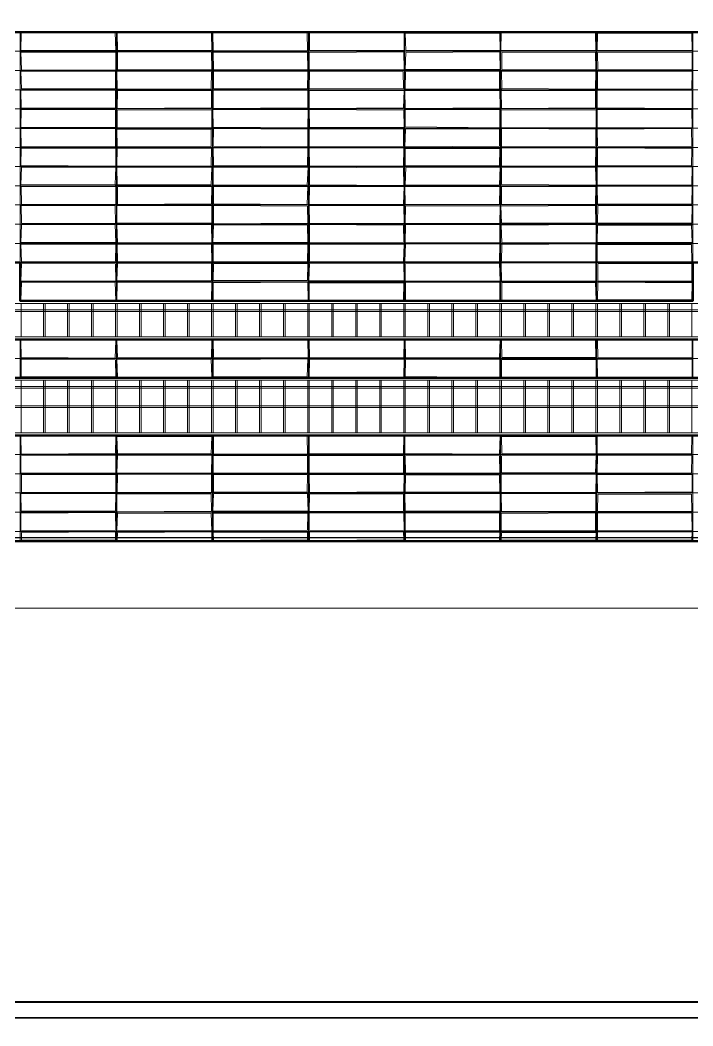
# Model space of a CAD drawing. Extents: x -50000 to 1632000, y -47600 to 308800.
# Drawn here: x 909987 to 952013, y 189500 to 252350 of the extents above; entities that cross this region are included whole.
import ezdxf

# ---------------------------------------------------------------- set-up
doc = ezdxf.new("R2010")
doc.units = 0
doc.header["$MEASUREMENT"] = 0
doc.layers.get('Defpoints').update_dxf_attribs({"color": 6})
doc.layers.add('1', color=7, linetype='Continuous')
doc.layers.add('2', color=7, linetype='Continuous')
doc.styles.get("Standard").update_dxf_attribs({"font": 'isocpeur.ttf'})
doc.dimstyles.get("Standard").update_dxf_attribs({"dimscale": 200, "dimtxt": 2.5, "dimasz": 1.5, "dimexe": 1.5, "dimexo": 5, "dimgap": 1, "dimtad": 1, "dimtoh": 1, "dimdec": 0, "dimrnd": 10, "dimzin": 0, "dimtxsty": 'Standard', "dimblk": 'OBLIQUE', "dimcen": 1, "dimdle": 1.5, "dimclrd": 256, "dimclre": 256, "dimclrt": 256, "dimadec": 0, "dimazin": 0, "dimtfac": 1, "dimtdec": 0, "dimtix": 1, "dimtmove": 0, "dimatfit": 3, "dimldrblk": 'NONE', "dimfxl": 1, "dimtolj": 1, "dimtzin": 0, "dimlwd": 18, "dimlwe": 18, "dimarcsym": 1})

# ---------------------------------------------------------------- blocks, each defined once
blk = doc.blocks.new('_Oblique')
at = {"color": 0, "linetype": 'ByBlock', "lineweight": -2}
blk.add_line((-0.5, -0.5), (0.5, 0.5), dxfattribs=at)
blk = doc.blocks.new('*D18')
at = {"layer": '1', "linetype": 'Continuous', "lineweight": 18, "transparency": 16777216}
blk.add_line((837700, 215600), (1240300, 215600), dxfattribs=at)
at = {"layer": 'Defpoints', "color": 0, "linetype": 'Continuous', "transparency": 16777216}
for p in [(838000, 220000), (1240000, 220000), (1240000, 215600)]:
    blk.add_point(p, dxfattribs=at)
at = {"layer": '1', "linetype": 'Continuous', "lineweight": 18, "transparency": 16777216, "xscale": 300, "yscale": 300, "zscale": 300, "rotation": 180}
blk.add_blockref('_Oblique', (838000, 215600), dxfattribs=at)
at = {"layer": '1', "linetype": 'Continuous', "lineweight": 18, "transparency": 16777216, "xscale": 300, "yscale": 300, "zscale": 300}
blk.add_blockref('_Oblique', (1240000, 215600), dxfattribs=at)
at = {"layer": '1', "linetype": 'Continuous', "lineweight": 18, "transparency": 16777216, "insert": (1039000, 216050), "char_height": 500, "attachment_point": 5}
blk.add_mtext('\\A1;402000', dxfattribs=at)
blk = doc.blocks.new('_None')
blk = doc.blocks.new('*D19')
at = {"layer": '2', "linetype": 'Continuous', "lineweight": 18, "transparency": 16777216}
blk.add_line((837700, -4400), (1240300, -4400), dxfattribs=at)
at = {"layer": 'Defpoints', "color": 0, "linetype": 'Continuous', "transparency": 16777216}
for p in [(1240000, 220000), (838000, 0), (1240000, -4400)]:
    blk.add_point(p, dxfattribs=at)
at = {"layer": '2', "linetype": 'Continuous', "lineweight": 18, "transparency": 16777216, "xscale": 300, "yscale": 300, "zscale": 300, "rotation": 180}
blk.add_blockref('_Oblique', (838000, -4400), dxfattribs=at)
at = {"layer": '2', "linetype": 'Continuous', "lineweight": 18, "transparency": 16777216, "xscale": 300, "yscale": 300, "zscale": 300}
blk.add_blockref('_Oblique', (1240000, -4400), dxfattribs=at)
at = {"layer": '2', "linetype": 'Continuous', "lineweight": 18, "transparency": 16777216, "insert": (1039000, -3950), "char_height": 500, "attachment_point": 5}
blk.add_mtext('\\A1;402000', dxfattribs=at)

msp = doc.modelspace()

# ---------------------------------------------------------------- linework, layer by layer
at = {"layer": '1', "color": 8, "linetype": 'Continuous', "lineweight": 13}
for p, q in [((1240300, 251600), (838000, 251600)), ((910000, 251600), (910000, 234800)), ((916000, 251600), (916000, 234800)), ((922000, 251600), (922000, 234800)), ((928000, 251600), (928000, 234800)), ((934000, 251600), (934000, 234800)), ((940000, 251600), (940000, 234800)), ((946000, 251600), (946000, 234800)), ((952000, 234800), (952000, 251600)), ((1240000, 250400), (838000, 250400)), ((1240000, 249200), (838000, 249200)), ((838000, 248000), (1240000, 248000)), ((1240000, 246800), (838000, 246800)), ((838000, 245600), (1240000, 245600)), ((838000, 244400), (1240000, 244400)), ((838000, 243200), (1240000, 243200)), ((838000, 242000), (1240000, 242000)), ((1240000, 240800), (838000, 240800)), ((838000, 239600), (1240000, 239600)), ((1240000, 238400), (838000, 238400)), ((838000, 237200), (1240000, 237200)), ((952000, 236000), (910000, 236000)), ((910000, 234800), (952000, 234800)), ((1240000, 232400), (838000, 232400)), ((910000, 232400), (910000, 230000)), ((916000, 232400), (916000, 230000)), ((922000, 232400), (922000, 230000)), ((928000, 232400), (928000, 230000)), ((934000, 232400), (934000, 230000)), ((940000, 232400), (940000, 230000)), ((946000, 232400), (946000, 230000)), ((952000, 232400), (952000, 230000)), ((838000, 231200), (1240000, 231200)), ((1240000, 226400), (838000, 226400)), ((910000, 226400), (910000, 219800)), ((916000, 226400), (916000, 219800)), ((922000, 226400), (922000, 219800)), ((928000, 226400), (928000, 219800)), ((934000, 226400), (934000, 219800)), ((940000, 226400), (940000, 219800)), ((946000, 226400), (946000, 219800)), ((952000, 226400), (952000, 219800)), ((1240000, 225200), (838000, 225200)), ((838000, 224000), (1240000, 224000)), ((838000, 222800), (1240000, 222800)), ((1240000, 221600), (838000, 221600)), ((1240000, 220400), (838000, 220400)), ((830684.8, 219800), (1240000, 219800))]:
    msp.add_line(p, q, dxfattribs=at)
at = {"layer": '1', "color": 8, "linetype": 'Continuous', "lineweight": 9}
for p, q in [((910032, 250455.9), (910049.1, 251540.3)), ((910049.1, 251540.3), (915926, 251568.5)), ((915960.6, 250456.8), (915926, 251568.5)), ((916055.2, 251567.7), (921937.8, 251528.7)), ((916065.9, 250442.4), (916055.2, 251567.7)), ((921960.3, 250456.2), (921937.8, 251528.7)), ((922032.5, 251559.8), (927925.3, 251547.5)), ((922047.1, 250433), (922032.5, 251559.8)), ((927946.4, 250460.6), (927925.3, 251547.5)), ((928060.4, 250473.3), (928072.8, 251542.1)), ((928072.8, 251542.1), (933970.8, 251562.7)), ((933968, 250460.2), (933970.8, 251562.7)), ((934034.1, 251526.1), (939961.5, 251543.8)), ((934072.4, 250446.8), (934034.1, 251526.1)), ((939970.1, 250466.1), (939961.5, 251543.8)), ((940025.3, 250463.8), (940036.4, 251561.8)), ((940036.4, 251561.8), (945926.7, 251561.7)), ((945954.1, 250441.9), (945926.7, 251561.7)), ((946033, 250458.5), (946046.3, 251532.3)), ((946046.3, 251532.3), (951952.2, 251526.8)), ((951970.8, 250471.8), (951952.2, 251526.8)), ((910032, 250455.9), (915960.6, 250456.8)), ((910040.8, 250343.4), (915973, 250355.6)), ((910064.2, 249242.3), (910040.8, 250343.4)), ((915965.8, 249227), (915973, 250355.6)), ((916065.5, 250364.8), (921950.2, 250340.2)), ((916069.2, 249243.8), (916065.5, 250364.8)), ((916065.9, 250442.4), (921960.3, 250456.2)), ((921954.8, 249269.7), (921950.2, 250340.2)), ((922039, 250354.5), (927942.8, 250355.7)), ((922057.7, 249251), (922039, 250354.5)), ((922047.1, 250433), (927946.4, 250460.6)), ((927964.3, 249266.2), (927942.8, 250355.7)), ((928038.2, 250331.8), (933965, 250361.6)), ((928050.8, 249252.5), (928038.2, 250331.8)), ((928060.4, 250473.3), (933968, 250460.2)), ((933972.9, 249258.1), (933965, 250361.6)), ((934034.7, 249264.2), (934072.5, 250333.1)), ((934072.4, 250446.8), (939970.1, 250466.1)), ((934072.5, 250333.1), (939956.3, 250359.2)), ((939966.7, 249269.9), (939956.3, 250359.2)), ((940025.3, 250463.8), (945954.1, 250441.9)), ((940068.9, 249254.4), (940070.1, 250332.8)), ((940070.1, 250332.8), (945933.1, 250350.1)), ((945955.2, 249239.7), (945933.1, 250350.1)), ((946033, 250458.5), (951970.8, 250471.8)), ((946052.2, 250333.6), (951959.4, 250355.5)), ((946073.1, 249233.4), (946052.2, 250333.6)), ((951969.2, 249237.5), (951959.4, 250355.5)), ((910030.3, 249134.7), (915938.2, 249165.7)), ((910070.1, 248061.6), (910030.3, 249134.7)), ((910064.2, 249242.3), (915965.8, 249227)), ((915948.2, 248058), (915938.2, 249165.7)), ((916032.3, 249163.4), (921943.8, 249137)), ((916045.2, 248037.5), (916032.3, 249163.4)), ((916069.2, 249243.8), (921954.8, 249269.7)), ((921930.1, 248025.4), (921943.8, 249137)), ((922057.7, 249251), (927964.3, 249266.2)), ((922063.7, 248058.8), (922069.9, 249157)), ((922069.9, 249157), (927956.1, 249145.9)), ((927938.7, 248045.5), (927956.1, 249145.9)), ((928050.8, 249252.5), (933972.9, 249258.1)), ((928053, 248050.6), (928071.1, 249151.5)), ((928071.1, 249151.5), (933925.3, 249140.3)), ((933946.4, 248072.8), (933925.3, 249140.3)), ((934034.7, 249264.2), (939966.7, 249269.9)), ((934040.3, 248064.9), (934065.2, 249133.5)), ((934065.2, 249133.5), (939940.6, 249161.6)), ((939925.3, 248030.4), (939940.6, 249161.6)), ((940062.9, 249168.3), (945945.3, 249138.4)), ((940074.1, 248070.5), (940062.9, 249168.3)), ((940068.9, 249254.4), (945955.2, 249239.7)), ((945933.6, 248044.4), (945945.3, 249138.4)), ((946060.3, 248041.1), (946064, 249151.8)), ((946064, 249151.8), (951973.3, 249140.5)), ((946073.1, 249233.4), (951969.2, 249237.5)), ((951951.6, 248048.4), (951973.3, 249140.5)), ((910040.1, 247947.4), (915953.6, 247972.7)), ((910043.3, 246855.3), (910040.1, 247947.4)), ((910070.1, 248061.6), (915948.2, 248058)), ((915952.2, 246853.6), (915953.6, 247972.7)), ((916043.5, 246832.5), (916071.9, 247943.5)), ((916045.2, 248037.5), (921930.1, 248025.4)), ((916071.9, 247943.5), (921944.6, 247953.4)), ((921944, 246871.9), (921944.6, 247953.4)), ((922039.2, 246830), (922047, 247967.2)), ((922047, 247967.2), (927969.5, 247954.7)), ((922063.7, 248058.8), (927938.7, 248045.5)), ((927968.6, 246870.8), (927969.5, 247954.7)), ((928046.9, 246825.1), (928047.8, 247955.3)), ((928047.8, 247955.3), (933968.9, 247951.3)), ((928053, 248050.6), (933946.4, 248072.8)), ((933933.5, 246869.3), (933968.9, 247951.3)), ((934029.8, 247949.3), (939952.7, 247960.1)), ((934048, 246826.6), (934029.8, 247949.3)), ((934040.3, 248064.9), (939925.3, 248030.4)), ((939969.8, 246865.2), (939952.7, 247960.1)), ((940000, 248000), (940074.1, 248070.5)), ((940042.9, 247929.4), (945926, 247951)), ((940049, 246830.2), (940042.9, 247929.4)), ((940074.1, 248070.5), (945933.6, 248044.4)), ((945936.4, 246866.5), (945926, 247951)), ((946031, 246858.2), (946040.4, 247956)), ((946040.4, 247956), (951964.4, 247969.1)), ((946060.3, 248041.1), (951951.6, 248048.4)), ((951970.3, 246832.4), (951964.4, 247969.1)), ((910026.9, 245662.8), (910062.5, 246767.4)), ((910043.3, 246855.3), (915952.2, 246853.6)), ((910062.5, 246767.4), (915941, 246745.8)), ((915946.2, 245635.2), (915941, 246745.8)), ((916042.1, 245625.1), (916045.1, 246725.2)), ((916043.5, 246832.5), (921944, 246871.9)), ((916045.1, 246725.2), (921967, 246751.6)), ((921973.5, 245632.1), (921967, 246751.6)), ((922029.8, 246742.6), (927972.1, 246762.4)), ((922053.1, 245651.3), (922029.8, 246742.6)), ((922039.2, 246830), (927968.6, 246870.8)), ((927963.6, 245626.2), (927972.1, 246762.4)), ((928045.1, 246755.1), (933954.9, 246730.7)), ((928065.4, 245645.2), (928045.1, 246755.1)), ((928046.9, 246825.1), (933933.5, 246869.3)), ((933971.9, 245640.8), (933954.9, 246730.7)), ((934037.1, 246768.3), (939961.9, 246766.2)), ((934044.6, 245673.1), (934037.1, 246768.3)), ((934048, 246826.6), (939969.8, 246865.2)), ((939956.2, 245625.5), (939961.9, 246766.2)), ((940031.2, 245627.2), (940034.5, 246744.4)), ((940034.5, 246744.4), (945968.9, 246731.8)), ((940049, 246830.2), (945936.4, 246866.5)), ((945964.2, 245637.5), (945968.9, 246731.8)), ((946028.5, 246745.4), (951951.9, 246756.5)), ((946033.8, 245637.6), (946028.5, 246745.4)), ((946031, 246858.2), (951970.3, 246832.4)), ((951969.6, 245625.1), (951951.9, 246756.5)), ((910026.9, 245662.8), (915946.2, 245635.2)), ((910029.8, 245555.6), (915955.5, 245572.1)), ((910062.3, 244429.5), (910029.8, 245555.6)), ((915951.7, 244426.5), (915955.5, 245572.1)), ((916027.8, 245544.5), (921928.6, 245528.3)), ((916040.4, 244433.2), (916027.8, 245544.5)), ((916042.1, 245625.1), (921973.5, 245632.1)), ((921928.4, 244451.5), (921928.6, 245528.3)), ((922000, 245600), (921928.6, 245528.3)), ((922049.3, 244474.3), (922066, 245569.3)), ((922053.1, 245651.3), (927963.6, 245626.2)), ((922066, 245569.3), (927959.9, 245526.2)), ((927958.2, 244434.1), (927959.9, 245526.2)), ((928038.4, 245529.2), (933926.1, 245556.7)), ((928048.4, 244439.1), (928038.4, 245529.2)), ((928065.4, 245645.2), (933971.9, 245640.8)), ((933928.5, 244455.7), (933926.1, 245556.7)), ((934029.8, 244427.8), (934057.1, 245535.3)), ((934044.6, 245673.1), (939956.2, 245625.5)), ((934057.1, 245535.3), (939934.8, 245552.2)), ((939942.5, 244464.1), (939934.8, 245552.2)), ((940031.2, 245627.2), (945964.2, 245637.5)), ((940051.2, 245570.7), (945947.4, 245544.7)), ((940052.2, 244439.5), (940051.2, 245570.7)), ((945955, 244470), (945947.4, 245544.7)), ((946033.8, 245637.6), (951969.6, 245625.1)), ((946043.1, 245539.5), (951929.3, 245572.6)), ((946059.8, 244465.1), (946043.1, 245539.5)), ((951955.2, 244442.3), (951929.3, 245572.6)), ((910029.9, 243256.6), (910042.9, 244347)), ((910042.9, 244347), (915974.6, 244346.8)), ((910062.3, 244429.5), (915951.7, 244426.5)), ((915959, 243227.9), (915974.6, 244346.8)), ((916036.9, 243228.7), (916052.9, 244350.1)), ((916040.4, 244433.2), (921928.4, 244451.5)), ((916052.9, 244350.1), (921941.3, 244349.9)), ((921925.7, 243249.2), (921941.3, 244349.9)), ((922041.5, 244374.4), (927954.7, 244368.1)), ((922069.2, 243274.2), (922041.5, 244374.4)), ((922049.3, 244474.3), (927958.2, 244434.1)), ((927933.5, 243247.8), (927954.7, 244368.1)), ((928040.2, 244370.2), (933949, 244345.5)), ((928062.5, 243251.6), (928040.2, 244370.2)), ((928048.4, 244439.1), (933928.5, 244455.7)), ((933930, 243228.7), (933949, 244345.5)), ((934029.8, 244427.8), (939942.5, 244464.1)), ((934037.1, 244333.7), (939945.6, 244336.5)), ((934049.8, 243269.3), (934037.1, 244333.7)), ((939939.2, 243252.1), (939945.6, 244336.5)), ((940052.2, 244439.5), (945955, 244470)), ((940055.5, 243232), (940063.5, 244368.7)), ((940063.5, 244368.7), (945957.5, 244340)), ((945930.1, 243234), (945957.5, 244340)), ((946056.6, 244372), (951943.3, 244336.8)), ((946058.6, 243237.6), (946056.6, 244372)), ((946059.8, 244465.1), (951955.2, 244442.3)), ((951935, 243242.9), (951943.3, 244336.8)), ((910029.9, 243256.6), (915959, 243227.9)), ((916036.9, 243228.7), (921925.7, 243249.2)), ((922000, 243200), (922069.2, 243274.2)), ((922069.2, 243274.2), (927933.5, 243247.8)), ((928062.5, 243251.6), (933930, 243228.7)), ((934049.8, 243269.3), (939939.2, 243252.1)), ((940055.5, 243232), (945930.1, 243234)), ((946058.6, 243237.6), (951935, 243242.9)), ((910039, 242056.5), (910072.7, 243156.4)), ((910072.7, 243156.4), (915961.3, 243162.9)), ((915928, 242074.7), (915961.3, 243162.9)), ((916029.8, 243164.6), (921955.9, 243134.3)), ((916042.6, 242058.8), (916029.8, 243164.6)), ((921929, 242056.8), (921955.9, 243134.3)), ((922039.4, 242065.3), (922046.1, 243158.6)), ((922046.1, 243158.6), (927974.8, 243134.4)), ((927926.6, 242028.8), (927974.8, 243134.4)), ((928064.9, 242058.1), (928073.6, 243154.1)), ((928073.6, 243154.1), (933931.2, 243125.8)), ((934000, 243200), (933931.2, 243125.8)), ((933960.7, 242025.1), (933931.2, 243125.8)), ((934038, 242041), (934074.8, 243153.8)), ((934074.8, 243153.8), (939971.9, 243165.9)), ((939930.7, 242060.7), (939971.9, 243165.9)), ((940054.9, 242074.3), (940057.3, 243134.2)), ((940057.3, 243134.2), (945939.3, 243167.6)), ((945963, 242039.4), (945939.3, 243167.6)), ((946025.5, 243156.9), (951974.6, 243173.9)), ((946038.7, 242067.2), (946025.5, 243156.9)), ((951941.4, 242030.6), (951974.6, 243173.9)), ((910039, 242056.5), (915928, 242074.7)), ((916000, 242000), (915928, 242074.7)), ((916042.6, 242058.8), (921929, 242056.8)), ((922039.4, 242065.3), (927926.6, 242028.8)), ((928064.9, 242058.1), (933960.7, 242025.1)), ((934038, 242041), (939930.7, 242060.7)), ((940054.9, 242074.3), (945963, 242039.4)), ((946027, 241972.9), (951966.9, 241948.9)), ((946056.1, 240845.3), (946027, 241972.9)), ((946038.7, 242067.2), (951941.4, 242030.6)), ((910055.2, 241951.5), (915962.7, 241925.3)), ((910068.8, 240850.6), (910055.2, 241951.5)), ((915958.6, 240832), (915962.7, 241925.3)), ((916060.9, 241927.8), (921953.5, 241961.1)), ((916069.2, 240837.2), (916060.9, 241927.8)), ((921947.2, 240865), (921953.5, 241961.1)), ((922064.3, 240868.6), (922069, 241949.8)), ((922069, 241949.8), (927958.9, 241949)), ((927928.4, 240830.6), (927958.9, 241949)), ((928041, 240825.2), (928072.3, 241950.3)), ((928072.3, 241950.3), (933969.8, 241952.5)), ((933928.1, 240853), (933969.8, 241952.5)), ((934028.9, 241942.4), (939944.4, 241931.3)), ((934044.8, 240849.9), (934028.9, 241942.4)), ((939941.8, 240834.8), (939944.4, 241931.3)), ((940058.4, 240842.3), (940061, 241949.6)), ((940061, 241949.6), (945942.3, 241938.3)), ((945936.9, 240830.9), (945942.3, 241938.3)), ((951952.9, 240872.7), (951966.9, 241948.9)), ((910049.6, 240773), (915933.5, 240760.2)), ((910067.5, 239660.5), (910049.6, 240773)), ((910068.8, 240850.6), (915958.6, 240832)), ((915941.7, 239649.9), (915933.5, 240760.2)), ((916026, 239666.6), (916036.4, 240750.1)), ((916036.4, 240750.1), (921955.5, 240770.1)), ((916069.2, 240837.2), (921947.2, 240865)), ((921965.7, 239651.5), (921955.5, 240770.1)), ((922059.1, 239629.2), (922073.1, 240762.2)), ((922064.3, 240868.6), (927928.4, 240830.6)), ((922073.1, 240762.2), (927949.1, 240732.4)), ((927957, 239665.6), (927949.1, 240732.4)), ((928038.6, 240757.6), (933963.9, 240755)), ((928058.2, 239640.1), (928038.6, 240757.6)), ((928041, 240825.2), (933928.1, 240853)), ((933969.9, 239641.6), (933963.9, 240755)), ((934043.9, 239638.2), (934059.7, 240753.1)), ((934044.8, 240849.9), (939941.8, 240834.8)), ((934059.7, 240753.1), (939973.5, 240730.4)), ((939945.6, 239646.8), (939973.5, 240730.4)), ((940025.6, 240726.7), (945935.2, 240756.4)), ((940063.8, 239666.8), (940025.6, 240726.7)), ((940058.4, 240842.3), (945936.9, 240830.9)), ((945940.7, 239660.6), (945935.2, 240756.4)), ((946056.1, 240845.3), (951952.9, 240872.7)), ((946063.2, 239653), (946068, 240746.1)), ((946068, 240746.1), (951974.7, 240769.2)), ((951938.1, 239654), (951974.7, 240769.2)), ((910035.5, 238447.8), (910065.7, 239547.6)), ((910065.7, 239547.6), (915933, 239569)), ((910067.5, 239660.5), (915941.7, 239649.9)), ((915973.9, 238463.4), (915933, 239569)), ((916026, 239666.6), (921965.7, 239651.5)), ((916027.1, 239554.6), (921932.3, 239568.5)), ((916062.8, 238435.1), (916027.1, 239554.6)), ((921972.1, 238428.7), (921932.3, 239568.5)), ((922027.8, 238452.9), (922073.4, 239555.9)), ((922059.1, 239629.2), (927957, 239665.6)), ((922073.4, 239555.9), (927942, 239532.9)), ((927969.5, 238448.5), (927942, 239532.9)), ((928058.2, 239640.1), (933969.9, 239641.6)), ((928064.1, 238439.6), (928065.1, 239569.5)), ((928065.1, 239569.5), (933935.2, 239532.3)), ((933963.8, 238471.9), (933935.2, 239532.3)), ((934037.1, 238426.5), (934065.6, 239568.2)), ((934043.9, 239638.2), (939945.6, 239646.8)), ((934065.6, 239568.2), (939947.9, 239556.2)), ((939945.1, 238432.6), (939947.9, 239556.2)), ((940029.3, 239530.3), (945966, 239573.6)), ((940068.8, 238430.9), (940029.3, 239530.3)), ((940063.8, 239666.8), (945940.7, 239660.6)), ((945971.1, 238440.1), (945966, 239573.6)), ((946033.9, 238450.9), (946047.2, 239543.8)), ((946047.2, 239543.8), (951926, 239530.4)), ((946063.2, 239653), (951938.1, 239654)), ((952000, 239600), (951926, 239530.4)), ((951964.4, 238447.4), (951926, 239530.4)), ((910025.5, 238359.1), (915960.8, 238341)), ((910074.9, 237246.8), (910025.5, 238359.1)), ((910035.5, 238447.8), (915973.9, 238463.4)), ((915954.5, 237268.2), (915960.8, 238341)), ((916053.8, 238327.8), (921936.6, 238342.8)), ((916071.4, 237255), (916053.8, 238327.8)), ((916062.8, 238435.1), (921972.1, 238428.7)), ((921957.6, 237243.4), (921936.6, 238342.8)), ((922027.8, 238452.9), (927969.5, 238448.5)), ((922045.1, 237250.6), (922050.8, 238357.9)), ((922050.8, 238357.9), (927961, 238338.3)), ((927940.4, 237245.4), (927961, 238338.3)), ((928062.9, 238349.1), (933972.1, 238341.9)), ((928067.3, 237268.6), (928062.9, 238349.1)), ((928064.1, 238439.6), (933963.8, 238471.9)), ((933934.7, 237249.9), (933972.1, 238341.9)), ((934029.4, 237262.6), (934056.1, 238349.8)), ((934037.1, 238426.5), (939945.1, 238432.6)), ((934056.1, 238349.8), (939956.6, 238360.2)), ((939937.2, 237245.7), (939956.6, 238360.2)), ((940000, 238400), (940071.6, 238325.6)), ((940056.2, 237273), (940071.6, 238325.6)), ((940068.8, 238430.9), (945971.1, 238440.1)), ((940071.6, 238325.6), (945959.1, 238369.2)), ((945961, 237255.3), (945959.1, 238369.2)), ((946029.5, 238335.5), (951933, 238336.7)), ((946033, 237236.2), (946029.5, 238335.5)), ((946033.9, 238450.9), (951964.4, 238447.4)), ((951957.3, 237243.6), (951933, 238336.7)), ((910026, 236040), (910071.8, 237139.2)), ((910071.8, 237139.2), (915947.2, 237125.3)), ((910074.9, 237246.8), (915954.5, 237268.2)), ((915968.6, 236037.8), (915947.2, 237125.3)), ((916029.2, 236057.4), (916061.8, 237159.5)), ((916061.8, 237159.5), (921944.1, 237159.2)), ((916071.4, 237255), (921957.6, 237243.4)), ((921944, 236066.1), (921944.1, 237159.2)), ((922045.1, 237250.6), (927940.4, 237245.4)), ((922046.3, 236068.6), (922067.8, 237145.2)), ((922067.8, 237145.2), (927954.1, 237133.6)), ((927937.7, 236068.6), (927954.1, 237133.6)), ((928032.8, 236068.2), (928055.8, 237131.5)), ((928055.8, 237131.5), (933966.5, 237162.5)), ((928067.3, 237268.6), (933934.7, 237249.9)), ((933975, 236052.3), (933966.5, 237162.5)), ((934029.4, 237262.6), (939937.2, 237245.7)), ((934033.1, 237130.6), (939933.7, 237167.4)), ((934041.5, 236027.4), (934033.1, 237130.6)), ((939965.3, 236062.2), (939933.7, 237167.4)), ((940046.6, 237153.5), (945940.8, 237173.3)), ((940054.8, 236040.3), (940046.6, 237153.5)), ((940056.2, 237273), (945961, 237255.3)), ((945960, 236028.4), (945940.8, 237173.3)), ((946033, 237236.2), (951957.3, 237243.6)), ((946071.9, 237146), (951942.5, 237151.4)), ((946072.4, 236036.5), (946071.9, 237146)), ((951953.2, 236057), (951942.5, 237151.4)), ((910026, 236040), (915968.6, 236037.8)), ((910037.6, 234846.3), (910065.4, 235959.8)), ((910065.4, 235959.8), (915931.3, 235966.1)), ((915971.8, 234831.3), (915931.3, 235966.1)), ((916026.5, 234844.4), (916047.7, 235964.1)), ((916029.2, 236057.4), (921944, 236066.1)), ((916047.7, 235964.1), (921961.7, 235974.2)), ((921944.6, 234847), (921961.7, 235974.2)), ((922046.3, 236068.6), (927937.7, 236068.6)), ((922051.1, 235942.4), (927950, 235965.3)), ((922054.6, 234844.6), (922051.1, 235942.4)), ((927973.7, 234857), (927950, 235965.3)), ((928032.8, 236068.2), (933975, 236052.3)), ((928051, 235933.7), (933955.4, 235939.8)), ((928053.1, 234838.3), (928051, 235933.7)), ((933927.7, 234829.9), (933955.4, 235939.8)), ((934041.5, 236027.4), (939965.3, 236062.2)), ((934052.5, 234827.4), (934068.1, 235951.8)), ((934068.1, 235951.8), (939949.9, 235967)), ((939955.3, 234837.9), (939949.9, 235967)), ((940054.8, 236040.3), (945960, 236028.4)), ((940073.8, 234871.5), (940073.9, 235962.5)), ((940073.9, 235962.5), (945930.7, 235926.6)), ((946000, 236000), (945930.7, 235926.6)), ((945973.6, 234845.3), (945930.7, 235926.6)), ((946061.4, 234871.6), (946074.7, 235967.4)), ((946072.4, 236036.5), (951953.2, 236057)), ((946074.7, 235967.4), (951963.4, 235932.7)), ((951941.4, 234870.4), (951963.4, 235932.7)), ((910037.6, 234846.3), (915971.8, 234831.3)), ((916026.5, 234844.4), (921944.6, 234847)), ((922054.6, 234844.6), (927973.7, 234857)), ((928053.1, 234838.3), (933927.7, 234829.9)), ((934052.5, 234827.4), (939955.3, 234837.9)), ((940000, 234800), (940073.8, 234871.5)), ((940073.8, 234871.5), (945973.6, 234845.3)), ((946061.4, 234871.6), (951941.4, 234870.4)), ((910037, 232343.7), (915969.9, 232326.4)), ((910051.3, 231258.1), (910037, 232343.7)), ((915926.9, 231235.7), (915969.9, 232326.4)), ((916034.4, 232338.9), (921961.1, 232347.4)), ((916066.4, 231261.7), (916034.4, 232338.9)), ((921952.2, 231243.7), (921961.1, 232347.4)), ((922055, 232327), (927958.4, 232363.4)), ((922062, 231269), (922055, 232327)), ((927974.8, 231253.4), (927958.4, 232363.4)), ((928046.2, 232326), (933971.3, 232371.3)), ((928069.7, 231253.4), (928046.2, 232326)), ((933951.5, 231247.1), (933971.3, 232371.3)), ((934030.2, 232340.3), (939974.4, 232363.2)), ((934056.5, 231255.3), (934030.2, 232340.3)), ((939929.6, 231252.7), (939974.4, 232363.2)), ((940051.8, 232346.4), (945931, 232368.9)), ((940069.8, 231261.3), (940051.8, 232346.4)), ((945951.1, 231263.7), (945931, 232368.9)), ((946050.4, 232358.6), (951969.4, 232358.5)), ((946068.4, 231243.4), (946050.4, 232358.6)), ((951971, 231269.5), (951969.4, 232358.5)), ((910044.4, 230064.4), (910059.6, 231163.4)), ((910051.3, 231258.1), (915926.9, 231235.7)), ((910059.6, 231163.4), (915939.9, 231125.6)), ((915956.5, 230061), (915939.9, 231125.6)), ((916036.5, 231163.1), (921931, 231166.9)), ((916073.8, 230038.8), (916036.5, 231163.1)), ((916066.4, 231261.7), (921952.2, 231243.7)), ((921971.2, 230053.6), (921931, 231166.9)), ((922045.8, 231139.4), (927959.8, 231174.6)), ((922050.3, 230073.8), (922045.8, 231139.4)), ((922062, 231269), (927974.8, 231253.4)), ((927928.2, 230051.5), (927959.8, 231174.6)), ((928046.2, 230046.9), (928061.9, 231171.4)), ((928061.9, 231171.4), (933974.7, 231158.4)), ((928069.7, 231253.4), (933951.5, 231247.1)), ((933965.5, 230055.4), (933974.7, 231158.4)), ((934044.7, 230070.5), (934067.5, 231139.5)), ((934056.5, 231255.3), (939929.6, 231252.7)), ((934067.5, 231139.5), (939943.7, 231162.6)), ((939944.9, 230026.8), (939943.7, 231162.6)), ((940059.5, 231138.8), (945964, 231135)), ((940062.7, 230040), (940059.5, 231138.8)), ((940069.8, 231261.3), (945951.1, 231263.7)), ((945974.4, 230027), (945964, 231135)), ((946038.8, 231155), (951965.3, 231132.2)), ((946059.2, 230038.3), (946038.8, 231155)), ((946068.4, 231243.4), (951971, 231269.5)), ((951963.2, 230061.2), (951965.3, 231132.2)), ((910044.4, 230064.4), (915956.5, 230061)), ((916073.8, 230038.8), (921971.2, 230053.6)), ((922050.3, 230073.8), (927928.2, 230051.5)), ((928046.2, 230046.9), (933965.5, 230055.4)), ((934044.7, 230070.5), (939944.9, 230026.8)), ((940062.7, 230040), (945974.4, 230027)), ((946059.2, 230038.3), (951963.2, 230061.2)), ((910028.4, 226354.5), (915962.2, 226357)), ((910059.5, 225229), (910028.4, 226354.5)), ((915950.9, 225260.7), (915962.2, 226357)), ((916028, 226337.7), (921967.6, 226325.4)), ((916071, 225243.7), (916028, 226337.7)), ((921929.6, 225243), (921967.6, 226325.4)), ((922066.4, 226364.3), (927927.6, 226328.1)), ((922071.6, 225247.7), (922066.4, 226364.3)), ((928000, 226400), (927927.6, 226328.1)), ((927944.7, 225225.9), (927927.6, 226328.1)), ((928037.6, 225248.2), (928040.9, 226340.4)), ((928040.9, 226340.4), (933956.2, 226346.8)), ((933932.8, 225241.3), (933956.2, 226346.8)), ((934026.7, 226350.9), (939966, 226361.3)), ((934028.4, 225263.5), (934026.7, 226350.9)), ((939939, 225231.4), (939966, 226361.3)), ((940068.3, 226328.5), (945960.6, 226325.1)), ((940073.6, 225264.1), (940068.3, 226328.5)), ((945961.4, 225252.2), (945960.6, 226325.1)), ((946028.3, 226364.2), (951950.1, 226365.8)), ((946035.6, 225261.8), (946028.3, 226364.2)), ((951937, 225253.7), (951950.1, 226365.8)), ((910032.9, 224036.1), (910033, 225131)), ((910033, 225131), (915960.7, 225164.3)), ((910059.5, 225229), (915950.9, 225260.7)), ((915968.2, 224036), (915960.7, 225164.3)), ((916026.5, 224028.9), (916065, 225155.7)), ((916065, 225155.7), (921955.8, 225136.9)), ((916071, 225243.7), (921929.6, 225243)), ((921949.8, 224029.3), (921955.8, 225136.9)), ((922041.4, 225149.7), (927938, 225142.8)), ((922047.9, 224042.4), (922041.4, 225149.7)), ((922071.6, 225247.7), (927944.7, 225225.9)), ((927941.3, 224039.6), (927938, 225142.8)), ((928037.6, 225248.2), (933932.8, 225241.3)), ((928039.6, 225151.5), (933929.3, 225150.5)), ((928041, 224064), (928039.6, 225151.5)), ((933939.1, 224048.1), (933929.3, 225150.5)), ((934028.4, 225263.5), (939939, 225231.4)), ((934046.5, 225127), (939941, 225146.5)), ((934070.2, 224045.3), (934046.5, 225127)), ((939958.6, 224055.5), (939941, 225146.5)), ((940057.9, 225132.2), (945970.7, 225147.2)), ((940058.6, 224061.8), (940057.9, 225132.2)), ((940073.6, 225264.1), (945961.4, 225252.2)), ((945933, 224056), (945970.7, 225147.2)), ((946035.6, 225261.8), (951937, 225253.7)), ((946043.4, 224045.8), (946059.9, 225160.5)), ((946059.9, 225160.5), (951944.2, 225145.9)), ((951926.3, 224049.8), (951944.2, 225145.9)), ((910032.9, 224036.1), (915968.2, 224036)), ((910066.2, 223959.6), (915966.9, 223932.4)), ((910068.9, 222845.4), (910066.2, 223959.6)), ((915957.3, 222833.2), (915966.9, 223932.4)), ((916026.5, 224028.9), (921949.8, 224029.3)), ((916053.2, 222850.5), (916071.7, 223968.5)), ((916071.7, 223968.5), (921934.5, 223954)), ((921952.2, 222829.9), (921934.5, 223954)), ((922047.9, 224042.4), (927941.3, 224039.6)), ((922057.9, 222850.2), (922071.1, 223964.7)), ((922071.1, 223964.7), (927936.9, 223939.2)), ((927928.2, 222854.2), (927936.9, 223939.2)), ((928041, 224064), (933939.1, 224048.1)), ((928044.9, 223928.1), (933974.7, 223961.3)), ((928056.7, 222838.7), (928044.9, 223928.1)), ((933949.8, 222872.7), (933974.7, 223961.3)), ((934033.7, 222848.4), (934068.9, 223934.4)), ((934068.9, 223934.4), (939929.2, 223932.4)), ((934070.2, 224045.3), (939958.6, 224055.5)), ((939958.4, 222857.3), (939929.2, 223932.4)), ((940033.9, 223971.8), (945966.8, 223958.5)), ((940047, 222850.7), (940033.9, 223971.8)), ((940058.6, 224061.8), (945933, 224056)), ((945944.7, 222836.4), (945966.8, 223958.5)), ((946039, 223932.5), (951971.1, 223957.9)), ((946056.2, 222834.7), (946039, 223932.5)), ((946043.4, 224045.8), (951926.3, 224049.8)), ((951961.7, 222868.6), (951971.1, 223957.9)), ((910030.4, 222738.3), (915965, 222774.3)), ((910054.8, 221661.8), (910030.4, 222738.3)), ((910068.9, 222845.4), (915957.3, 222833.2)), ((915937.9, 221670.2), (915965, 222774.3)), ((916026.8, 222757.1), (921930.2, 222754.5)), ((916028.8, 221629.4), (916026.8, 222757.1)), ((916053.2, 222850.5), (921952.2, 222829.9)), ((921942.1, 221658.3), (921930.2, 222754.5)), ((922028.9, 221659.5), (922073.4, 222740.6)), ((922057.9, 222850.2), (927928.2, 222854.2)), ((922073.4, 222740.6), (927936.3, 222772.2)), ((927970.7, 221655.6), (927936.3, 222772.2)), ((928035.5, 221634.1), (928070.1, 222751.2)), ((928056.7, 222838.7), (933949.8, 222872.7)), ((928070.1, 222751.2), (933944.9, 222737.9)), ((933941, 221657.2), (933944.9, 222737.9)), ((934028.1, 222740.8), (939973.2, 222768)), ((934044.6, 221663.5), (934028.1, 222740.8)), ((934033.7, 222848.4), (939958.4, 222857.3)), ((939971.9, 221668), (939973.2, 222768)), ((940030.7, 222738.8), (945952.9, 222774.2)), ((940053.9, 221639.4), (940030.7, 222738.8)), ((940047, 222850.7), (945944.7, 222836.4)), ((945948.9, 221636.9), (945952.9, 222774.2)), ((946056.2, 222834.7), (951961.7, 222868.6)), ((946061.3, 221673.7), (946066.9, 222726.4)), ((946066.9, 222726.4), (951934.4, 222733.4)), ((951941.5, 221637.2), (951934.4, 222733.4)), ((910039.1, 220453.9), (910041.5, 221545.2)), ((910041.5, 221545.2), (915941.7, 221571)), ((910054.8, 221661.8), (915937.9, 221670.2)), ((915961.4, 220473.1), (915941.7, 221571)), ((916000, 221600), (916072.2, 221525.3)), ((916028.8, 221629.4), (921942.1, 221658.3)), ((916036.7, 220474.7), (916072.2, 221525.3)), ((916072.2, 221525.3), (921931.2, 221531.9)), ((921953.1, 220445.4), (921931.2, 221531.9)), ((922028.9, 221659.5), (927970.7, 221655.6)), ((922050.7, 220426.2), (922056, 221539.4)), ((922056, 221539.4), (927967, 221537.1)), ((927933.4, 220469.2), (927967, 221537.1)), ((928035.5, 221634.1), (933941, 221657.2)), ((928039.2, 221559.2), (933948.1, 221546.8)), ((928052.8, 220471.3), (928039.2, 221559.2)), ((933973.6, 220458.6), (933948.1, 221546.8)), ((934037.1, 221546.6), (939927, 221566.4)), ((934048, 220431.1), (934037.1, 221546.6)), ((934044.6, 221663.5), (939971.9, 221668)), ((939939.5, 220425.1), (939927, 221566.4)), ((940032.4, 220460.9), (940047.3, 221527.4)), ((940047.3, 221527.4), (945931.7, 221550.2)), ((940053.9, 221639.4), (945948.9, 221636.9)), ((945936.4, 220434.1), (945931.7, 221550.2)), ((946053.5, 221554.8), (951949.3, 221541.3)), ((946061.8, 220431.9), (946053.5, 221554.8)), ((946061.3, 221673.7), (951941.5, 221637.2)), ((951971.7, 220459.9), (951949.3, 221541.3)), ((910039.1, 220453.9), (915961.4, 220473.1)), ((910065.1, 219859.2), (910073.2, 220335)), ((910073.2, 220335), (915954.1, 220372)), ((915936.8, 219860.5), (915954.1, 220372)), ((916036.7, 220474.7), (921953.1, 220445.4)), ((916045.7, 219829), (916065.9, 220325)), ((916065.9, 220325), (921972.3, 220365.4)), ((921967.1, 219828), (921972.3, 220365.4)), ((922037.4, 220345.9), (927945.6, 220351.5)), ((922066, 219826.2), (922037.4, 220345.9)), ((922050.7, 220426.2), (927933.4, 220469.2)), ((927931.3, 219872.1), (927945.6, 220351.5)), ((928052.8, 220471.3), (933973.6, 220458.6)), ((928071.4, 219841.4), (928073.5, 220361)), ((928073.5, 220361), (933930.1, 220368.2)), ((933962.5, 219864.7), (933930.1, 220368.2)), ((934048, 220431.1), (939939.5, 220425.1)), ((934057.8, 220360), (939951.7, 220357.1)), ((934058.1, 219837.9), (934057.8, 220360)), ((939933.9, 219847.3), (939951.7, 220357.1)), ((940031.8, 219846.8), (940051.9, 220333)), ((940032.4, 220460.9), (945936.4, 220434.1)), ((940051.9, 220333), (945972.2, 220334.8)), ((945944.5, 219868.6), (945972.2, 220334.8)), ((946056.2, 219843.9), (946061.9, 220354)), ((946061.8, 220431.9), (951971.7, 220459.9)), ((946061.9, 220354), (951965.9, 220372.9)), ((951953, 219852.6), (951965.9, 220372.9)), ((910065.1, 219859.2), (915936.8, 219860.5)), ((916045.7, 219829), (921967.1, 219828)), ((922066, 219826.2), (927931.3, 219872.1)), ((928071.4, 219841.4), (933962.5, 219864.7)), ((934058.1, 219837.9), (939933.9, 219847.3)), ((940031.8, 219846.8), (945944.5, 219868.6)), ((946056.2, 219843.9), (951953, 219852.6))]:
    msp.add_line(p, q, dxfattribs=at)
at = {"layer": '1', "linetype": 'Continuous', "lineweight": 20}
for p, q in [((838150, 234650), (1240000, 234650)), ((952000, 234800), (910000, 234800)), ((910050, 232550), (910050, 234650)), ((911450, 234650), (911450, 232550)), ((911550, 232550), (911550, 234650)), ((912950, 234650), (912950, 232550)), ((913050, 232550), (913050, 234650)), ((914450, 234650), (914450, 232550)), ((914550, 232550), (914550, 234650)), ((915950, 234650), (915950, 232550)), ((916050, 232550), (916050, 234650)), ((917450, 234650), (917450, 232550)), ((917550, 232550), (917550, 234650)), ((918950, 234650), (918950, 232550)), ((919050, 232550), (919050, 234650)), ((920450, 234650), (920450, 232550)), ((920550, 232550), (920550, 234650)), ((921950, 234650), (921950, 232550)), ((922050, 232550), (922050, 234650)), ((923450, 234650), (923450, 232550)), ((923550, 232550), (923550, 234650)), ((924950, 234650), (924950, 232550)), ((925050, 232550), (925050, 234650)), ((926450, 234650), (926450, 232550)), ((926550, 232550), (926550, 234650)), ((927950, 234650), (927950, 232550)), ((928050, 232550), (928050, 234650)), ((929450, 234650), (929450, 232550)), ((929550, 232550), (929550, 234650)), ((930950, 234650), (930950, 232550)), ((931050, 232550), (931050, 234650)), ((932450, 234650), (932450, 232550)), ((932550, 232550), (932550, 234650)), ((933950, 234650), (933950, 232550)), ((934050, 232550), (934050, 234650)), ((935450, 234650), (935450, 232550)), ((935550, 232550), (935550, 234650)), ((936950, 234650), (936950, 232550)), ((937050, 232550), (937050, 234650)), ((938450, 234650), (938450, 232550)), ((938550, 232550), (938550, 234650)), ((939950, 234650), (939950, 232550)), ((940050, 232550), (940050, 234650)), ((941450, 234650), (941450, 232550)), ((941550, 232550), (941550, 234650)), ((942950, 234650), (942950, 232550)), ((943050, 232550), (943050, 234650)), ((944450, 234650), (944450, 232550)), ((944550, 232550), (944550, 234650)), ((945950, 234650), (945950, 232550)), ((946050, 232550), (946050, 234650)), ((947450, 234650), (947450, 232550)), ((947550, 232550), (947550, 234650)), ((948950, 234650), (948950, 232550)), ((949050, 232550), (949050, 234650)), ((950450, 234650), (950450, 232550)), ((950550, 232550), (950550, 234650)), ((951950, 234650), (951950, 232550)), ((838150, 234250), (1240000, 234250)), ((838150, 234150), (1240000, 234150)), ((1240000, 232550), (838150, 232550)), ((838150, 229850), (1240000, 229850)), ((838150, 229450), (1240000, 229450)), ((910050, 226550), (910050, 229850)), ((911450, 229850), (911450, 226550)), ((911550, 226550), (911550, 229850)), ((912950, 229850), (912950, 226550)), ((913050, 226550), (913050, 229850)), ((914450, 229850), (914450, 226550)), ((914550, 226550), (914550, 229850)), ((915950, 229850), (915950, 226550)), ((916050, 226550), (916050, 229850)), ((917450, 229850), (917450, 226550)), ((917550, 226550), (917550, 229850)), ((918950, 229850), (918950, 226550)), ((919050, 226550), (919050, 229850)), ((920450, 229850), (920450, 226550)), ((920550, 226550), (920550, 229850)), ((921950, 229850), (921950, 226550)), ((922050, 226550), (922050, 229850)), ((923450, 229850), (923450, 226550)), ((923550, 226550), (923550, 229850)), ((924950, 229850), (924950, 226550)), ((925050, 226550), (925050, 229850)), ((926450, 229850), (926450, 226550)), ((926550, 226550), (926550, 229850)), ((927950, 229850), (927950, 226550)), ((928050, 226550), (928050, 229850)), ((929450, 229850), (929450, 226550)), ((929550, 226550), (929550, 229850)), ((930950, 229850), (930950, 226550)), ((931050, 226550), (931050, 229850)), ((932450, 229850), (932450, 226550)), ((932550, 226550), (932550, 229850)), ((933950, 229850), (933950, 226550)), ((934050, 226550), (934050, 229850)), ((935450, 229850), (935450, 226550)), ((935550, 226550), (935550, 229850)), ((936950, 229850), (936950, 226550)), ((937050, 226550), (937050, 229850)), ((938450, 229850), (938450, 226550)), ((938550, 226550), (938550, 229850)), ((939950, 229850), (939950, 226550)), ((940050, 226550), (940050, 229850)), ((941450, 229850), (941450, 226550)), ((941550, 226550), (941550, 229850)), ((942950, 229850), (942950, 226550)), ((943050, 226550), (943050, 229850)), ((944450, 229850), (944450, 226550)), ((944550, 226550), (944550, 229850)), ((945950, 229850), (945950, 226550)), ((946050, 226550), (946050, 229850)), ((947450, 229850), (947450, 226550)), ((947550, 226550), (947550, 229850)), ((948950, 229850), (948950, 226550)), ((949050, 226550), (949050, 229850)), ((950450, 229850), (950450, 226550)), ((950550, 226550), (950550, 229850)), ((951950, 229850), (951950, 226550)), ((838150, 229350), (1240000, 229350)), ((838150, 228250), (1240000, 228250)), ((838150, 228150), (1240000, 228150)), ((1240000, 226550), (838150, 226550))]:
    msp.add_line(p, q, dxfattribs=at)
at = {"layer": '1', "lineweight": 70}
msp.add_line((1240300, 230000), (838000, 230000), dxfattribs=at)
at = {"layer": '1', "linetype": 'Continuous', "lineweight": 100}
msp.add_line((830684.8, 219800), (1253400.4, 219800), dxfattribs=at)
at = {"layer": '1', "linetype": 'Continuous', "lineweight": 40, "flags": 128}
msp.add_lwpolyline([(795000, 191000), (1294600, 191000), (1294600, 307800), (795000, 307800)], close=True, dxfattribs=at)
at = {"layer": '1', "lineweight": 70}
for points in [[(1240300, 251600), (838000, 251600), (838000, 219800)], [(1240300, 234800), (1192000, 234800), (1192000, 237200), (1144000, 237200), (1144000, 234800), (1102000, 234800), (1102000, 237200), (1054000, 237200), (1054000, 234800), (1000000, 234800), (1000000, 237200), (952000, 237200), (952000, 234800), (910000, 234800), (910000, 237200), (862000, 237200), (862000, 234800), (838000, 234800)], [(1240300, 230000), (1240300, 232400), (838000, 232400)], [(1240300, 219800), (1240300, 226400), (838000, 226400)]]:
    msp.add_lwpolyline(points, dxfattribs=at)
at = {"layer": 'Defpoints'}
msp.add_line((1463800, 220000), (-50000, 220000), dxfattribs=at)
for points in [[(791000, 190000), (959200, 190000), (959200, 308800), (791000, 308800)], [(791000, 71200), (959200, 71200), (959200, 190000), (791000, 190000)]]:
    msp.add_lwpolyline(points, close=True, dxfattribs=at)

# ---------------------------------------------------------------- dimensions: what is measured, and where the dimension line sits
at = {"layer": '1', "linetype": 'Continuous', "lineweight": 18}
dim = msp.add_linear_dim(base=(1240000, 215600), p1=(838000, 220000), p2=(1240000, 220000), dimstyle='Standard', override={"dimse1": 1, "dimse2": 1, "dimsd1": 0, "dimsd2": 0}, dxfattribs=at)
dim.commit()
dim.dimension.update_dxf_attribs({"geometry": '*D18', "text_midpoint": (1039000, 216050)})
at = {"layer": '2', "linetype": 'Continuous', "lineweight": 18}
dim = msp.add_linear_dim(base=(1240000, -4400), p1=(838000, 0), p2=(1240000, 220000), dimstyle='Standard', override={"dimse1": 1, "dimse2": 1, "dimsd1": 0, "dimsd2": 0}, dxfattribs=at)
dim.commit()
dim.dimension.update_dxf_attribs({"geometry": '*D19', "text_midpoint": (1039000, -3950)})

doc.saveas('drawing.dxf')
